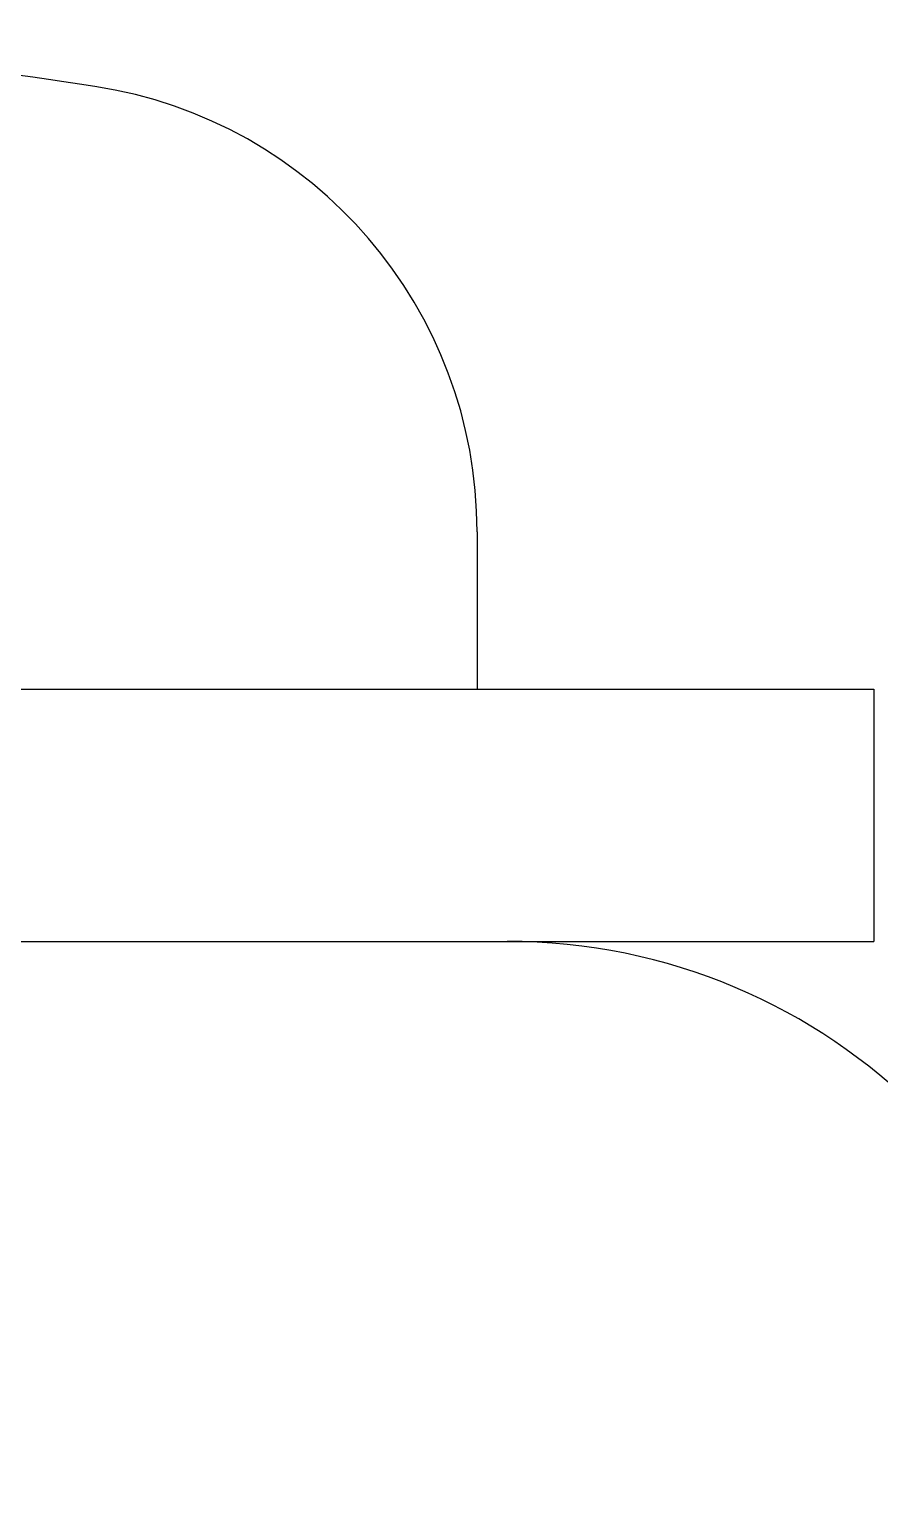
# Model space of a CAD drawing. Extents: x 3.27 to 9.48, y 3.29 to 7.63.
# Drawn here: x 3.4621 to 3.5178, y 4.5028 to 4.5989 of the extents above; entities that cross this region are included whole.
import ezdxf

# ---------------------------------------------------------------- set-up
doc = ezdxf.new("R2010")
doc.units = 0
doc.layers.add('VISIBLE_EDGES_ANSI_', color=7, linetype='CONTINUOUS')

msp = doc.modelspace()

# ---------------------------------------------------------------- linework, layer by layer
at = {"layer": 'VISIBLE_EDGES_ANSI_'}
for p, q in [((3.491405495455022, 4.565938341894525), (3.491405495455022, 4.555635635418964)), ((3.284318881281794, 4.555635635418964), (3.517389747423526, 4.555635635418964)), ((3.517389747423526, 4.555635635418964), (3.517389747423526, 4.539100202348097)), ((3.284318881281794, 4.539100202348097), (3.517389747423526, 4.539100202348097))]:
    msp.add_line(p, q, dxfattribs=at)
for centre, radius, start, end in [((3.40085431435266, 4.16853097355771), 0.4315928508376312, 81.27017215117678, 85.62674307625726), ((3.461877936399904, 4.565938341894525), 0.029527559055118, 0, 81.27017215117876), ((3.49337399939203, 4.500714375576444), 0.0383858267716535, 0, 90)]:
    msp.add_arc(centre, radius, start, end, dxfattribs=at)

doc.saveas('drawing.dxf')
